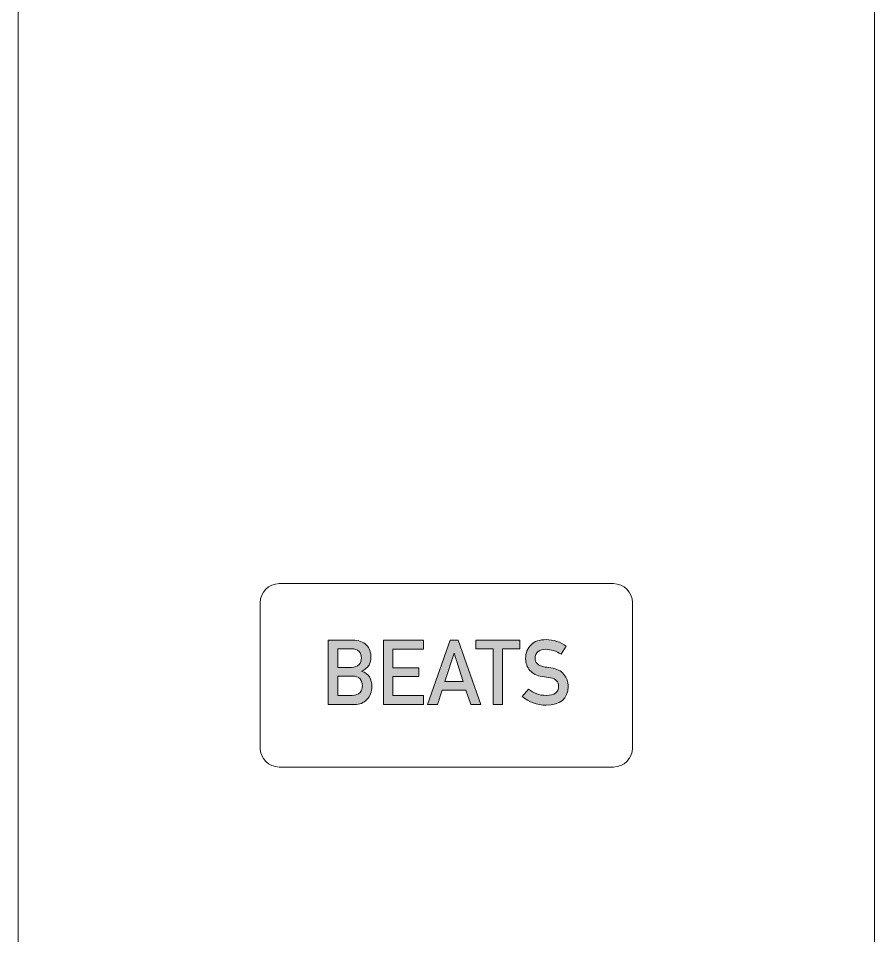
# Model space of a CAD drawing. Header units: millimetres. Extents: x -4 to 26, y -121 to 7.
# Drawn here: x -4.27 to 25.73, y -89.01 to -56.88 of the extents above; entities that cross this region are included whole.
import ezdxf

# ---------------------------------------------------------------- set-up
doc = ezdxf.new("R2010")
doc.units = ezdxf.units.MM
doc.header["$MEASUREMENT"] = 0
doc.layers.add('Layer 1', color=7, linetype='Continuous', lineweight=0)

# ---------------------------------------------------------------- blocks, each defined once
blk = doc.blocks.new('Block_7')
at = {"layer": 'Layer 1', "true_color": 0x231f20, "transparency": 33554687}
h = blk.add_hatch(color=250, dxfattribs=at)
h.dxf.hatch_style = 2
edge = h.paths.add_edge_path()
edge.add_spline(control_points=[(6.918, -79.912), (6.918, -79.912), (6.918, -80.593), (6.918, -80.593), (6.918, -80.593), (7.43, -80.593), (7.43, -80.593), (7.554, -80.591), (7.644, -80.556), (7.701, -80.489), (7.758, -80.422), (7.787, -80.344), (7.787, -80.252), (7.787, -80.159), (7.758, -80.08), (7.701, -80.013), (7.644, -79.948), (7.554, -79.914), (7.43, -79.912), (7.43, -79.912), (6.918, -79.912), (6.918, -79.912)], knot_values=[0, 0, 0, 0, 1, 1, 1, 2, 2, 2, 3, 3, 3, 4, 4, 4, 5, 5, 5, 6, 6, 6, 7, 7, 7, 7], degree=3, periodic=0)
edge = h.paths.add_edge_path()
edge.add_spline(control_points=[(6.918, -78.958), (6.918, -78.958), (6.918, -79.609), (6.918, -79.609), (6.918, -79.609), (7.398, -79.609), (7.398, -79.609), (7.519, -79.609), (7.608, -79.576), (7.665, -79.51), (7.723, -79.45), (7.752, -79.374), (7.752, -79.283), (7.752, -79.191), (7.723, -79.114), (7.665, -79.05), (7.608, -78.991), (7.519, -78.961), (7.398, -78.958), (7.398, -78.958), (6.918, -78.958), (6.918, -78.958)], knot_values=[0, 0, 0, 0, 1, 1, 1, 2, 2, 2, 3, 3, 3, 4, 4, 4, 5, 5, 5, 6, 6, 6, 7, 7, 7, 7], degree=3, periodic=0)
edge = h.paths.add_edge_path()
edge.add_spline(control_points=[(6.587, -78.655), (6.587, -78.655), (7.436, -78.655), (7.436, -78.655), (7.651, -78.657), (7.812, -78.713), (7.921, -78.822), (8.03, -78.933), (8.084, -79.079), (8.084, -79.261), (8.086, -79.354), (8.065, -79.443), (8.02, -79.528), (7.997, -79.568), (7.964, -79.606), (7.921, -79.642), (7.878, -79.681), (7.825, -79.715), (7.761, -79.746), (7.761, -79.746), (7.761, -79.753), (7.761, -79.753), (7.881, -79.785), (7.971, -79.849), (8.033, -79.946), (8.09, -80.046), (8.118, -80.156), (8.118, -80.273), (8.116, -80.469), (8.057, -80.623), (7.941, -80.737), (7.826, -80.856), (7.682, -80.915), (7.51, -80.915), (7.51, -80.915), (6.587, -80.915), (6.587, -80.915), (6.587, -80.915), (6.587, -78.655), (6.587, -78.655)], knot_values=[0, 0, 0, 0, 1, 1, 1, 2, 2, 2, 3, 3, 3, 4, 4, 4, 5, 5, 5, 6, 6, 6, 7, 7, 7, 8, 8, 8, 9, 9, 9, 10, 10, 10, 11, 11, 11, 12, 12, 12, 13, 13, 13, 13], degree=3, periodic=0)
h = blk.add_hatch(color=250, dxfattribs=at)
h.dxf.hatch_style = 2
edge = h.paths.add_edge_path()
edge.add_spline(control_points=[(8.523, -78.655), (8.523, -78.655), (9.922, -78.655), (9.922, -78.655), (9.922, -78.655), (9.922, -78.977), (9.922, -78.977), (9.922, -78.977), (8.855, -78.977), (8.855, -78.977), (8.855, -78.977), (8.855, -79.624), (8.855, -79.624), (8.855, -79.624), (9.766, -79.624), (9.766, -79.624), (9.766, -79.624), (9.766, -79.928), (9.766, -79.928), (9.766, -79.928), (8.855, -79.928), (8.855, -79.928), (8.855, -79.928), (8.855, -80.593), (8.855, -80.593), (8.855, -80.593), (9.922, -80.593), (9.922, -80.593), (9.922, -80.593), (9.922, -80.915), (9.922, -80.915), (9.922, -80.915), (8.523, -80.915), (8.523, -80.915), (8.523, -80.915), (8.523, -78.655), (8.523, -78.655)], knot_values=[0, 0, 0, 0, 1, 1, 1, 2, 2, 2, 3, 3, 3, 4, 4, 4, 5, 5, 5, 6, 6, 6, 7, 7, 7, 8, 8, 8, 9, 9, 9, 10, 10, 10, 11, 11, 11, 12, 12, 12, 12], degree=3, periodic=0)
h = blk.add_hatch(color=250, dxfattribs=at)
h.dxf.hatch_style = 2
edge = h.paths.add_edge_path()
edge.add_spline(control_points=[(11.316, -80.106), (11.316, -80.106), (11, -79.117), (11, -79.117), (11, -79.117), (10.994, -79.117), (10.994, -79.117), (10.994, -79.117), (10.677, -80.106), (10.677, -80.106), (10.677, -80.106), (11.316, -80.106), (11.316, -80.106)], knot_values=[0, 0, 0, 0, 1, 1, 1, 2, 2, 2, 3, 3, 3, 4, 4, 4, 4], degree=3, periodic=0)
edge = h.paths.add_edge_path()
edge.add_spline(control_points=[(11.411, -80.41), (11.411, -80.41), (10.581, -80.41), (10.581, -80.41), (10.581, -80.41), (10.412, -80.915), (10.412, -80.915), (10.412, -80.915), (10.061, -80.915), (10.061, -80.915), (10.061, -80.915), (10.857, -78.655), (10.857, -78.655), (10.857, -78.655), (11.135, -78.655), (11.135, -78.655), (11.135, -78.655), (11.93, -80.915), (11.93, -80.915), (11.93, -80.915), (11.581, -80.915), (11.581, -80.915), (11.581, -80.915), (11.411, -80.41), (11.411, -80.41)], knot_values=[0, 0, 0, 0, 1, 1, 1, 2, 2, 2, 3, 3, 3, 4, 4, 4, 5, 5, 5, 6, 6, 6, 7, 7, 7, 8, 8, 8, 8], degree=3, periodic=0)
h = blk.add_hatch(color=250, dxfattribs=at)
h.dxf.hatch_style = 2
edge = h.paths.add_edge_path()
edge.add_spline(control_points=[(12.362, -78.958), (12.362, -78.958), (11.762, -78.958), (11.762, -78.958), (11.762, -78.958), (11.762, -78.655), (11.762, -78.655), (11.762, -78.655), (13.294, -78.655), (13.294, -78.655), (13.294, -78.655), (13.294, -78.958), (13.294, -78.958), (13.294, -78.958), (12.693, -78.958), (12.693, -78.958), (12.693, -78.958), (12.693, -80.915), (12.693, -80.915), (12.693, -80.915), (12.362, -80.915), (12.362, -80.915), (12.362, -80.915), (12.362, -78.958), (12.362, -78.958)], knot_values=[0, 0, 0, 0, 1, 1, 1, 2, 2, 2, 3, 3, 3, 4, 4, 4, 5, 5, 5, 6, 6, 6, 7, 7, 7, 8, 8, 8, 8], degree=3, periodic=0)
h = blk.add_hatch(color=250, dxfattribs=at)
h.dxf.hatch_style = 2
edge = h.paths.add_edge_path()
edge.add_spline(control_points=[(13.604, -80.368), (13.779, -80.516), (13.986, -80.591), (14.227, -80.593), (14.511, -80.589), (14.655, -80.484), (14.659, -80.278), (14.661, -80.109), (14.566, -80.008), (14.374, -79.974), (14.286, -79.961), (14.189, -79.948), (14.084, -79.932), (13.896, -79.9), (13.752, -79.828), (13.655, -79.716), (13.553, -79.601), (13.503, -79.462), (13.503, -79.297), (13.503, -79.1), (13.566, -78.941), (13.693, -78.819), (13.816, -78.699), (13.991, -78.638), (14.217, -78.636), (14.489, -78.643), (14.725, -78.72), (14.927, -78.87), (14.927, -78.87), (14.742, -79.151), (14.742, -79.151), (14.578, -79.039), (14.397, -78.981), (14.199, -78.977), (14.097, -78.977), (14.012, -79.004), (13.944, -79.056), (13.873, -79.111), (13.836, -79.193), (13.834, -79.302), (13.834, -79.367), (13.859, -79.426), (13.908, -79.478), (13.957, -79.532), (14.036, -79.569), (14.143, -79.59), (14.204, -79.6), (14.286, -79.612), (14.39, -79.626), (14.595, -79.655), (14.747, -79.731), (14.845, -79.854), (14.942, -79.975), (14.991, -80.116), (14.991, -80.276), (14.98, -80.708), (14.724, -80.928), (14.222, -80.934), (13.899, -80.934), (13.62, -80.831), (13.387, -80.625), (13.387, -80.625), (13.604, -80.368), (13.604, -80.368)], knot_values=[0, 0, 0, 0, 1, 1, 1, 2, 2, 2, 3, 3, 3, 4, 4, 4, 5, 5, 5, 6, 6, 6, 7, 7, 7, 8, 8, 8, 9, 9, 9, 10, 10, 10, 11, 11, 11, 12, 12, 12, 13, 13, 13, 14, 14, 14, 15, 15, 15, 16, 16, 16, 17, 17, 17, 18, 18, 18, 19, 19, 19, 20, 20, 20, 21, 21, 21, 21], degree=3, periodic=0)
at = {"layer": 'Layer 1'}
for points, knots in [([(6.587, -78.655), (6.587, -78.655), (7.436, -78.655), (7.436, -78.655), (7.651, -78.657), (7.812, -78.713), (7.921, -78.822), (8.03, -78.933), (8.084, -79.079), (8.084, -79.261), (8.086, -79.354), (8.065, -79.443), (8.02, -79.528), (7.997, -79.568), (7.964, -79.606), (7.921, -79.642), (7.878, -79.681), (7.825, -79.715), (7.761, -79.746), (7.761, -79.746), (7.761, -79.753), (7.761, -79.753), (7.881, -79.785), (7.971, -79.849), (8.033, -79.946), (8.09, -80.046), (8.118, -80.156), (8.118, -80.273), (8.116, -80.469), (8.057, -80.623), (7.941, -80.737), (7.826, -80.856), (7.682, -80.915), (7.51, -80.915), (7.51, -80.915), (6.587, -80.915), (6.587, -80.915), (6.587, -80.915), (6.587, -78.655), (6.587, -78.655)], [0, 0, 0, 0, 1, 1, 1, 2, 2, 2, 3, 3, 3, 4, 4, 4, 5, 5, 5, 6, 6, 6, 7, 7, 7, 8, 8, 8, 9, 9, 9, 10, 10, 10, 11, 11, 11, 12, 12, 12, 13, 13, 13, 13]), ([(8.523, -78.655), (8.523, -78.655), (9.922, -78.655), (9.922, -78.655), (9.922, -78.655), (9.922, -78.977), (9.922, -78.977), (9.922, -78.977), (8.855, -78.977), (8.855, -78.977), (8.855, -78.977), (8.855, -79.624), (8.855, -79.624), (8.855, -79.624), (9.766, -79.624), (9.766, -79.624), (9.766, -79.624), (9.766, -79.928), (9.766, -79.928), (9.766, -79.928), (8.855, -79.928), (8.855, -79.928), (8.855, -79.928), (8.855, -80.593), (8.855, -80.593), (8.855, -80.593), (9.922, -80.593), (9.922, -80.593), (9.922, -80.593), (9.922, -80.915), (9.922, -80.915), (9.922, -80.915), (8.523, -80.915), (8.523, -80.915), (8.523, -80.915), (8.523, -78.655), (8.523, -78.655)], [0, 0, 0, 0, 1, 1, 1, 2, 2, 2, 3, 3, 3, 4, 4, 4, 5, 5, 5, 6, 6, 6, 7, 7, 7, 8, 8, 8, 9, 9, 9, 10, 10, 10, 11, 11, 11, 12, 12, 12, 12]), ([(11.411, -80.41), (11.411, -80.41), (10.581, -80.41), (10.581, -80.41), (10.581, -80.41), (10.412, -80.915), (10.412, -80.915), (10.412, -80.915), (10.061, -80.915), (10.061, -80.915), (10.061, -80.915), (10.857, -78.655), (10.857, -78.655), (10.857, -78.655), (11.135, -78.655), (11.135, -78.655), (11.135, -78.655), (11.93, -80.915), (11.93, -80.915), (11.93, -80.915), (11.581, -80.915), (11.581, -80.915), (11.581, -80.915), (11.411, -80.41), (11.411, -80.41)], [0, 0, 0, 0, 1, 1, 1, 2, 2, 2, 3, 3, 3, 4, 4, 4, 5, 5, 5, 6, 6, 6, 7, 7, 7, 8, 8, 8, 8]), ([(12.362, -78.958), (12.362, -78.958), (11.762, -78.958), (11.762, -78.958), (11.762, -78.958), (11.762, -78.655), (11.762, -78.655), (11.762, -78.655), (13.294, -78.655), (13.294, -78.655), (13.294, -78.655), (13.294, -78.958), (13.294, -78.958), (13.294, -78.958), (12.693, -78.958), (12.693, -78.958), (12.693, -78.958), (12.693, -80.915), (12.693, -80.915), (12.693, -80.915), (12.362, -80.915), (12.362, -80.915), (12.362, -80.915), (12.362, -78.958), (12.362, -78.958)], [0, 0, 0, 0, 1, 1, 1, 2, 2, 2, 3, 3, 3, 4, 4, 4, 5, 5, 5, 6, 6, 6, 7, 7, 7, 8, 8, 8, 8]), ([(13.604, -80.368), (13.779, -80.516), (13.986, -80.591), (14.227, -80.593), (14.511, -80.589), (14.655, -80.484), (14.659, -80.278), (14.661, -80.109), (14.566, -80.008), (14.374, -79.974), (14.286, -79.961), (14.189, -79.948), (14.084, -79.932), (13.896, -79.9), (13.752, -79.828), (13.655, -79.716), (13.553, -79.601), (13.503, -79.462), (13.503, -79.297), (13.503, -79.1), (13.566, -78.941), (13.693, -78.819), (13.816, -78.699), (13.991, -78.638), (14.217, -78.636), (14.489, -78.643), (14.725, -78.72), (14.927, -78.87), (14.927, -78.87), (14.742, -79.151), (14.742, -79.151), (14.578, -79.039), (14.397, -78.981), (14.199, -78.977), (14.097, -78.977), (14.012, -79.004), (13.944, -79.056), (13.873, -79.111), (13.836, -79.193), (13.834, -79.302), (13.834, -79.367), (13.859, -79.426), (13.908, -79.478), (13.957, -79.532), (14.036, -79.569), (14.143, -79.59), (14.204, -79.6), (14.286, -79.612), (14.39, -79.626), (14.595, -79.655), (14.747, -79.731), (14.845, -79.854), (14.942, -79.975), (14.991, -80.116), (14.991, -80.276), (14.98, -80.708), (14.724, -80.928), (14.222, -80.934), (13.899, -80.934), (13.62, -80.831), (13.387, -80.625), (13.387, -80.625), (13.604, -80.368), (13.604, -80.368)], [0, 0, 0, 0, 1, 1, 1, 2, 2, 2, 3, 3, 3, 4, 4, 4, 5, 5, 5, 6, 6, 6, 7, 7, 7, 8, 8, 8, 9, 9, 9, 10, 10, 10, 11, 11, 11, 12, 12, 12, 13, 13, 13, 14, 14, 14, 15, 15, 15, 16, 16, 16, 17, 17, 17, 18, 18, 18, 19, 19, 19, 20, 20, 20, 21, 21, 21, 21]), ([(6.918, -78.958), (6.918, -78.958), (6.918, -79.609), (6.918, -79.609), (6.918, -79.609), (7.398, -79.609), (7.398, -79.609), (7.519, -79.609), (7.608, -79.576), (7.665, -79.51), (7.723, -79.45), (7.752, -79.374), (7.752, -79.283), (7.752, -79.191), (7.723, -79.114), (7.665, -79.05), (7.608, -78.991), (7.519, -78.961), (7.398, -78.958), (7.398, -78.958), (6.918, -78.958), (6.918, -78.958)], [0, 0, 0, 0, 1, 1, 1, 2, 2, 2, 3, 3, 3, 4, 4, 4, 5, 5, 5, 6, 6, 6, 7, 7, 7, 7]), ([(11.316, -80.106), (11.316, -80.106), (11, -79.117), (11, -79.117), (11, -79.117), (10.994, -79.117), (10.994, -79.117), (10.994, -79.117), (10.677, -80.106), (10.677, -80.106), (10.677, -80.106), (11.316, -80.106), (11.316, -80.106)], [0, 0, 0, 0, 1, 1, 1, 2, 2, 2, 3, 3, 3, 4, 4, 4, 4]), ([(6.918, -79.912), (6.918, -79.912), (6.918, -80.593), (6.918, -80.593), (6.918, -80.593), (7.43, -80.593), (7.43, -80.593), (7.554, -80.591), (7.644, -80.556), (7.701, -80.489), (7.758, -80.422), (7.787, -80.344), (7.787, -80.252), (7.787, -80.159), (7.758, -80.08), (7.701, -80.013), (7.644, -79.948), (7.554, -79.914), (7.43, -79.912), (7.43, -79.912), (6.918, -79.912), (6.918, -79.912)], [0, 0, 0, 0, 1, 1, 1, 2, 2, 2, 3, 3, 3, 4, 4, 4, 5, 5, 5, 6, 6, 6, 7, 7, 7, 7])]:
    blk.add_open_spline(points, degree=3, knots=knots, dxfattribs=at)
blk = doc.blocks.new('Block_6')
at = {"layer": 'Layer 1'}
blk.add_open_spline([(16.579, -83.099), (16.579, -83.099), (4.869, -83.099), (4.869, -83.099), (4.504, -83.099), (4.205, -82.8), (4.205, -82.434), (4.205, -82.434), (4.205, -77.342), (4.205, -77.342), (4.205, -76.977), (4.504, -76.678), (4.869, -76.678), (4.869, -76.678), (16.579, -76.678), (16.579, -76.678), (16.945, -76.678), (17.244, -76.977), (17.244, -77.342), (17.244, -77.342), (17.244, -82.434), (17.244, -82.434), (17.244, -82.8), (16.945, -83.099), (16.579, -83.099)], degree=3, knots=[0, 0, 0, 0, 1, 1, 1, 2, 2, 2, 3, 3, 3, 4, 4, 4, 5, 5, 5, 6, 6, 6, 7, 7, 7, 8, 8, 8, 8], dxfattribs=at)
blk.add_blockref('Block_7', (0, 0), dxfattribs=at)

msp = doc.modelspace()

# ---------------------------------------------------------------- linework, layer by layer
at = {"layer": 'Layer 1', "color": 240, "lineweight": 15, "true_color": 0xed1c24}
msp.add_lwpolyline([(25.73, -121.13), (-4.27, -121.13), (-4.27, 7.37), (25.73, 7.37)], close=True, dxfattribs=at)

# ---------------------------------------------------------------- block references
at = {"layer": 'Layer 1'}
msp.add_blockref('Block_6', (0, 0), dxfattribs=at)

doc.saveas('drawing.dxf')
